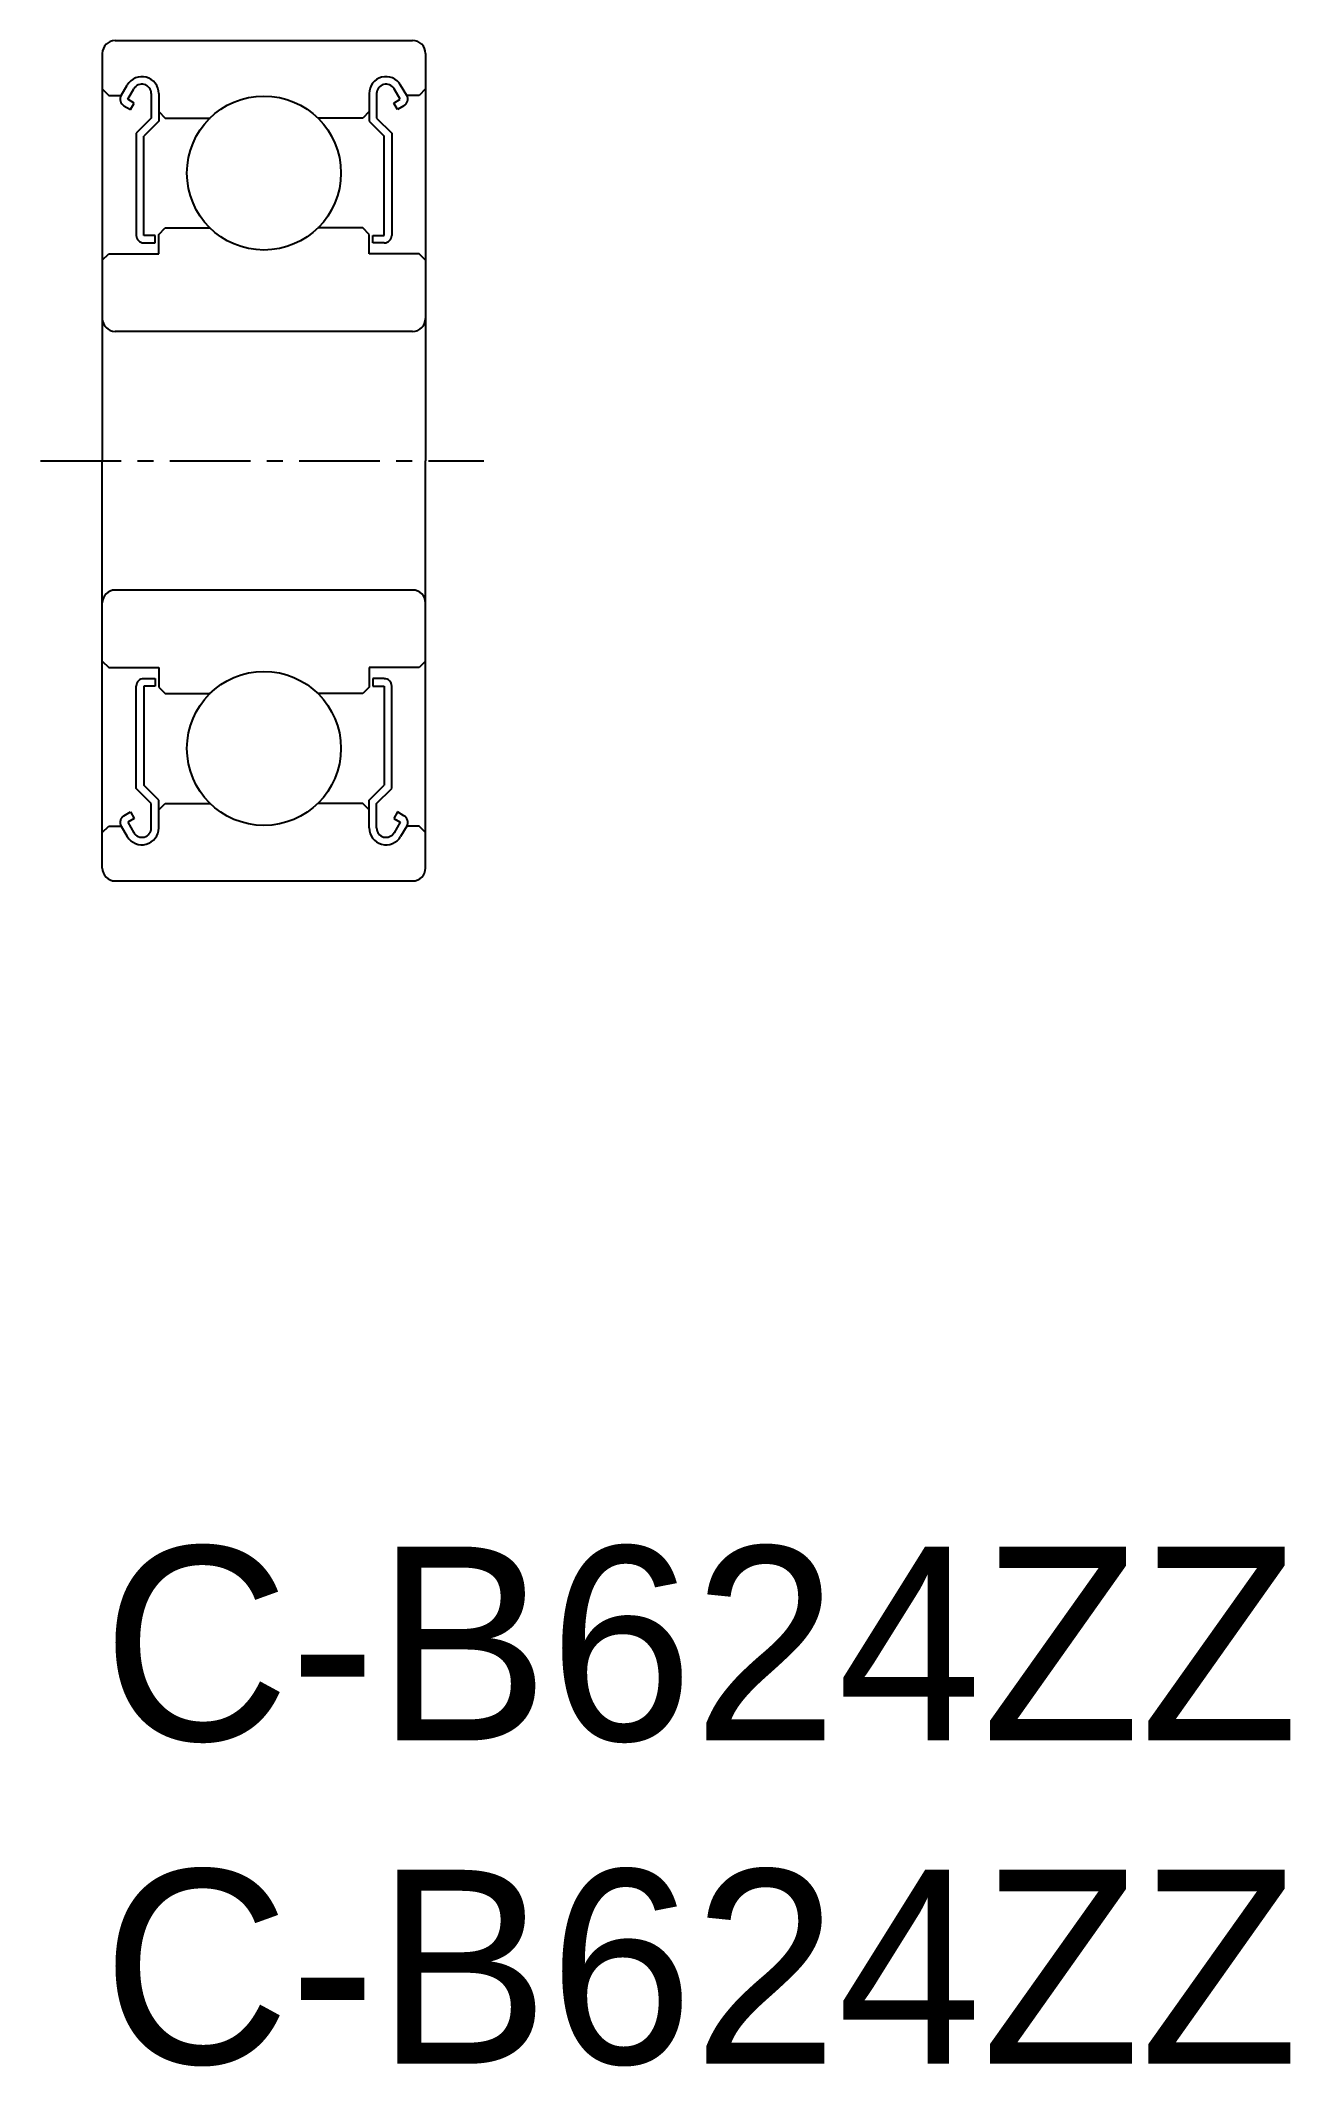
# Model space of a CAD drawing. Extents: x -1 to 18.4, y -8 to 23.3.
import ezdxf

# ---------------------------------------------------------------- set-up
doc = ezdxf.new("R2010")
doc.units = 0
doc.linetypes.add('CENTER', pattern=[2, 1.25, -0.25, 0.25, -0.25])
doc.layers.get('0').update_dxf_attribs({"linetype": 'CONTINUOUS'})
doc.layers.add('CENTER', color=1, linetype='CENTER')

msp = doc.modelspace()

# ---------------------------------------------------------------- linework, layer by layer
at = {"color": 7, "linetype": 'CONTINUOUS'}
for p, q in [((0.2, 23.294), (4.8, 23.294)), ((0, 23.094), (0, 16.794)), ((5, 23.094), (5, 16.794)), ((0.291, 22.444), (0.386, 22.604)), ((4.709, 22.444), (4.614, 22.604)), ((0, 22.544), (0.1, 22.444)), ((0.1, 22.444), (0.291, 22.444)), ((0.334, 22.285), (0.434, 22.226)), ((0.392, 22.385), (0.487, 22.546)), ((0.493, 22.327), (0.392, 22.385)), ((0.434, 22.226), (0.493, 22.327)), ((0.757, 22.474), (0.757, 22.094)), ((0.873, 22.474), (0.873, 22.045)), ((4.127, 22.474), (4.127, 22.045)), ((4.243, 22.474), (4.243, 22.094)), ((4.507, 22.327), (4.608, 22.385)), ((4.566, 22.226), (4.507, 22.327)), ((4.608, 22.385), (4.513, 22.546)), ((4.666, 22.285), (4.566, 22.226)), ((4.9, 22.444), (4.709, 22.444)), ((5, 22.544), (4.9, 22.444)), ((0.757, 22.094), (0.524, 21.861)), ((0.873, 22.045), (0.64, 21.813)), ((0.873, 22.194), (0.973, 22.094)), ((0.973, 22.094), (1.666, 22.094)), ((4.027, 22.094), (3.334, 22.094)), ((4.127, 22.194), (4.027, 22.094)), ((4.127, 22.045), (4.36, 21.813)), ((4.243, 22.094), (4.476, 21.861)), ((0.524, 21.861), (0.524, 20.28)), ((0.64, 20.28), (0.64, 21.813)), ((4.36, 20.28), (4.36, 21.813)), ((4.476, 21.861), (4.476, 20.28)), ((5, 21.519), (5, 21.519)), ((0.873, 20.294), (0.973, 20.394)), ((0.973, 20.394), (1.666, 20.394)), ((4.027, 20.394), (3.334, 20.394)), ((4.127, 20.294), (4.027, 20.394)), ((0.815, 20.28), (0.64, 20.28)), ((0.64, 20.164), (0.815, 20.164)), ((0.815, 20.164), (0.815, 20.28)), ((0.873, 19.994), (0.873, 20.294)), ((4.127, 19.994), (4.127, 20.294)), ((4.185, 20.164), (4.185, 20.28)), ((4.185, 20.28), (4.36, 20.28)), ((4.36, 20.164), (4.185, 20.164)), ((0, 19.894), (0.1, 19.994)), ((0.1, 19.994), (0.873, 19.994)), ((4.9, 19.994), (4.127, 19.994)), ((5, 19.894), (4.9, 19.994)), ((5, 19.944), (5, 19.944)), ((4.8, 18.794), (0.2, 18.794)), ((0, 10.494), (0, 16.794)), ((5, 10.494), (5, 16.794)), ((4.8, 14.794), (0.2, 14.794)), ((0, 13.694), (0.1, 13.594)), ((0.1, 13.594), (0.873, 13.594)), ((0.873, 13.594), (0.873, 13.294)), ((4.9, 13.594), (4.127, 13.594)), ((4.127, 13.594), (4.127, 13.294)), ((5, 13.694), (4.9, 13.594)), ((0.524, 11.726), (0.524, 13.307)), ((0.64, 13.424), (0.815, 13.424)), ((0.64, 13.307), (0.64, 11.775)), ((0.815, 13.307), (0.64, 13.307)), ((0.815, 13.424), (0.815, 13.307)), ((0.873, 13.294), (0.973, 13.194)), ((0.973, 13.194), (1.666, 13.194)), ((4.027, 13.194), (3.334, 13.194)), ((4.127, 13.294), (4.027, 13.194)), ((4.36, 13.424), (4.185, 13.424)), ((4.185, 13.424), (4.185, 13.307)), ((4.185, 13.307), (4.36, 13.307)), ((4.36, 13.307), (4.36, 11.775)), ((4.476, 11.726), (4.476, 13.307)), ((0.757, 11.494), (0.524, 11.726)), ((0.873, 11.542), (0.64, 11.775)), ((4.127, 11.542), (4.36, 11.775)), ((4.243, 11.494), (4.476, 11.726)), ((0.334, 11.302), (0.434, 11.361)), ((0.434, 11.361), (0.493, 11.26)), ((0.757, 11.114), (0.757, 11.494)), ((0.873, 11.114), (0.873, 11.542)), ((0.873, 11.394), (0.973, 11.494)), ((0.973, 11.494), (1.666, 11.494)), ((4.027, 11.494), (3.334, 11.494)), ((4.127, 11.394), (4.027, 11.494)), ((4.127, 11.114), (4.127, 11.542)), ((4.243, 11.114), (4.243, 11.494)), ((4.566, 11.361), (4.507, 11.26)), ((4.666, 11.302), (4.566, 11.361)), ((0, 11.044), (0.1, 11.144)), ((0.1, 11.144), (0.291, 11.144)), ((0.291, 11.144), (0.386, 10.983)), ((0.493, 11.26), (0.392, 11.202)), ((0.392, 11.202), (0.487, 11.041)), ((4.507, 11.26), (4.608, 11.202)), ((4.608, 11.202), (4.513, 11.041)), ((4.709, 11.144), (4.614, 10.983)), ((4.9, 11.144), (4.709, 11.144)), ((5, 11.044), (4.9, 11.144)), ((0.2, 10.294), (4.8, 10.294))]:
    msp.add_line(p, q, dxfattribs=at)
for centre in [(2.5, 21.244), (2.5, 12.344)]:
    msp.add_circle(centre, 1.191, dxfattribs=at)
for centre, radius, start, end in [((0.2, 23.094), 0.2, 90, 180), ((4.8, 23.094), 0.2, 0, 90), ((0.612, 22.474), 0.261, 0, 150.0001), ((0.612, 22.474), 0.145, 0, 149.9998), ((4.388, 22.474), 0.261, 30, 180.0001), ((4.388, 22.474), 0.145, 30, 180.0001), ((0.392, 22.385), 0.116, 150.0007, 240.0004), ((4.608, 22.385), 0.116, 299.9992, 29.9995), ((0.64, 20.28), 0.116, 180.0001, 270), ((4.36, 20.28), 0.116, 269.9995, 0), ((0.2, 18.994), 0.2, 180, 270), ((4.8, 18.994), 0.2, 270, 0), ((0.2, 14.594), 0.2, 90, 180), ((4.8, 14.594), 0.2, 0, 90), ((0.64, 13.307), 0.116, 90, 179.9999), ((4.36, 13.307), 0.116, 0, 90.0005), ((0.392, 11.202), 0.116, 119.9984, 210.0066), ((4.608, 11.202), 0.116, 330.0005, 60.0008), ((0.612, 11.114), 0.261, 209.9999, 0), ((0.612, 11.114), 0.145, 210.0002, 0), ((4.388, 11.114), 0.261, 179.9999, 330), ((4.388, 11.114), 0.145, 179.9999, 330), ((0.2, 10.494), 0.2, 180, 270), ((4.8, 10.494), 0.2, 270, 0)]:
    msp.add_arc(centre, radius, start, end, dxfattribs=at)
at = {"layer": 'CENTER', "color": 1, "linetype": 'CENTER'}
msp.add_line((-0.956, 16.794), (5.902, 16.794), dxfattribs=at)

# ---------------------------------------------------------------- texts
at = {"color": 7, "linetype": 'CONTINUOUS'}
for p in [(0, -3), (0, -8)]:
    msp.add_text('C-B624ZZ', height=3, dxfattribs=at).set_placement(p)

doc.saveas('drawing.dxf')
